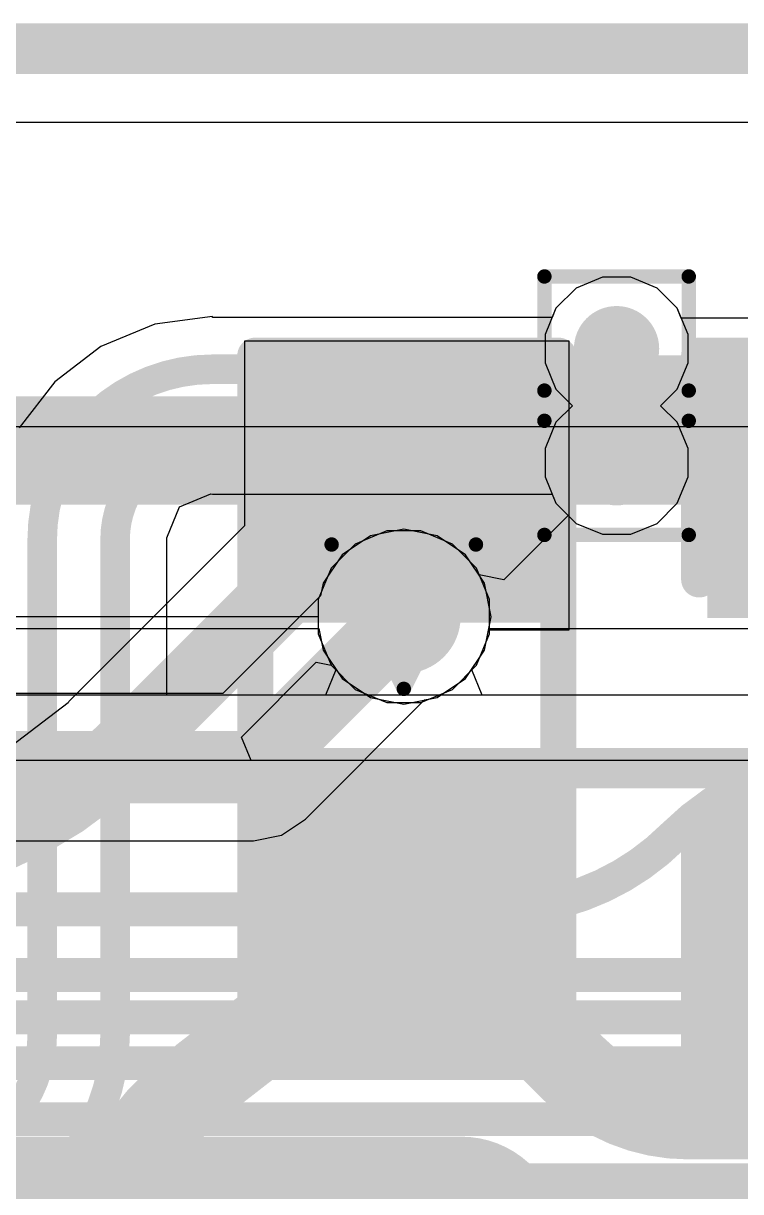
# Model space of a CAD drawing. Header units: inches. Extents: x -6 to 284, y -12 to 154.
# Drawn here: x 69.157 to 71.681, y 16.337 to 20.449 of the extents above; entities that cross this region are included whole.
import ezdxf

# ---------------------------------------------------------------- set-up
doc = ezdxf.new("R2010")
doc.units = ezdxf.units.IN
for name, color, linetype in [('Board Outline', 216, 'Continuous'), ('Bottom Layer', 5, 'Continuous'), ('Bottom Overlay', 54, 'Continuous'), ('Bottom Paste', 16, 'Continuous'), ('Bottom Solder', 6, 'Continuous'), ('Drill Drawing', 1, 'Continuous'), ('GND-1', 16, 'Continuous'), ('GND-2', 90, 'Continuous'), ('GND-3', 216, 'Continuous'), ('GND-4', 54, 'Continuous'), ('PWR-1', 156, 'Continuous'), ('PWR-2', 130, 'Continuous'), ('Signal L1', 76, 'Continuous'), ('Signal L2', 6, 'Continuous'), ('Top Layer', 1, 'Continuous'), ('Top Overlay', 2, 'Continuous'), ('Via Holes', 16, 'Continuous')]:
    doc.layers.add(name, color=color, linetype=linetype)

# ---------------------------------------------------------------- blocks, each defined once
blk = doc.blocks.new('200_WFBGA__10_15__127')
at = {"layer": 'Top Overlay'}
blk.add_lwpolyline([(-5.0762, 7.5762, 0.254, 0.254, 0), (5.0762, 7.5762, 0.254, 0.254, 0)], format="xyseb", dxfattribs=at)
blk = doc.blocks.new('R___0603_B_162')
at = {"layer": 'Bottom Layer'}
for points in [[(-1.143, -0.4445), (-1.143, 0.4445), (-0.381, 0.4445), (-0.381, -0.4445)], [(0.381, -0.4445), (0.381, 0.4445), (1.143, 0.4445), (1.143, -0.4445)]]:
    blk.add_hatch(color=5, dxfattribs=at).paths.add_polyline_path(points)
at = {"layer": 'Bottom Paste'}
for points in [[(-1.143, -0.4445), (-1.143, 0.4445), (-0.381, 0.4445), (-0.381, -0.4445)], [(0.381, -0.4445), (0.381, 0.4445), (1.143, 0.4445), (1.143, -0.4445)]]:
    blk.add_hatch(color=16, dxfattribs=at).paths.add_polyline_path(points)
at = {"layer": 'Bottom Solder'}
for points in [[(-1.2446, -0.5461), (-1.2446, 0.5461), (-0.2794, 0.5461), (-0.2794, -0.5461)], [(0.2794, -0.5461), (0.2794, 0.5461), (1.2446, 0.5461), (1.2446, -0.5461)]]:
    blk.add_hatch(color=6, dxfattribs=at).paths.add_polyline_path(points)
at = {"layer": 'Bottom Overlay'}
for points in [[(-1.2192, -0.5334, 0.127, 0.127, 0), (-1.2192, 0.5334, 0.127, 0.127, 0)], [(1.2192, 0.5334, 0.127, 0.127, 0), (-1.2192, 0.5334, 0.127, 0.127, 0)], [(1.2192, -0.5334, 0.127, 0.127, 0), (1.2192, 0.5334, 0.127, 0.127, 0)], [(1.2192, -0.5334, 0.127, 0.127, 0), (-1.2192, -0.5334, 0.127, 0.127, 0)]]:
    blk.add_lwpolyline(points, format="xyseb", dxfattribs=at)
for points in [[(-1.25095, 0.5334, 0.0635, 0.0635, 1), (-1.18745, 0.5334, 0.0635, 0.0635, 1)], [(-1.25095, 0.5334, 0.0635, 0.0635, 1), (-1.18745, 0.5334, 0.0635, 0.0635, 1)], [(1.18745, 0.5334, 0.0635, 0.0635, 1), (1.25095, 0.5334, 0.0635, 0.0635, 1)], [(1.18745, 0.5334, 0.0635, 0.0635, 1), (1.25095, 0.5334, 0.0635, 0.0635, 1)], [(-1.25095, -0.5334, 0.0635, 0.0635, 1), (-1.18745, -0.5334, 0.0635, 0.0635, 1)], [(-1.25095, -0.5334, 0.0635, 0.0635, 1), (-1.18745, -0.5334, 0.0635, 0.0635, 1)], [(1.18745, -0.5334, 0.0635, 0.0635, 1), (1.25095, -0.5334, 0.0635, 0.0635, 1)], [(1.18745, -0.5334, 0.0635, 0.0635, 1), (1.25095, -0.5334, 0.0635, 0.0635, 1)]]:
    blk.add_lwpolyline(points, format="xyseb", close=True, dxfattribs=at)
blk = doc.blocks.new('C___0603_B_316')
at = {"layer": 'Bottom Layer'}
for points in [[(-1.143, -0.4445), (-1.143, 0.4445), (-0.381, 0.4445), (-0.381, -0.4445)], [(0.381, -0.4445), (0.381, 0.4445), (1.143, 0.4445), (1.143, -0.4445)]]:
    blk.add_hatch(color=5, dxfattribs=at).paths.add_polyline_path(points)
at = {"layer": 'Bottom Paste'}
for points in [[(-1.143, -0.4445), (-1.143, 0.4445), (-0.381, 0.4445), (-0.381, -0.4445)], [(0.381, -0.4445), (0.381, 0.4445), (1.143, 0.4445), (1.143, -0.4445)]]:
    blk.add_hatch(color=16, dxfattribs=at).paths.add_polyline_path(points)
at = {"layer": 'Bottom Solder'}
for points in [[(-1.203, -0.5045), (-1.203, 0.5045), (-0.321, 0.5045), (-0.321, -0.5045)], [(0.321, -0.5045), (0.321, 0.5045), (1.203, 0.5045), (1.203, -0.5045)]]:
    blk.add_hatch(color=6, dxfattribs=at).paths.add_polyline_path(points)
at = {"layer": 'Bottom Overlay'}
for points in [[(-1.2446, -0.5334, 0.127, 0.127, 0), (-1.2446, 0.5334, 0.127, 0.127, 0)], [(-0.4572, 0.5334, 0.127, 0.127, 0), (-1.2446, 0.5334, 0.127, 0.127, 0)], [(1.2446, 0.5334, 0.127, 0.127, 0), (0.4572, 0.5334, 0.127, 0.127, 0)], [(1.2446, -0.5334, 0.127, 0.127, 0), (1.2446, 0.5334, 0.127, 0.127, 0)], [(-0.4572, -0.5334, 0.127, 0.127, 0), (-1.2446, -0.5334, 0.127, 0.127, 0)], [(1.2446, -0.5334, 0.127, 0.127, 0), (0.4572, -0.5334, 0.127, 0.127, 0)]]:
    blk.add_lwpolyline(points, format="xyseb", dxfattribs=at)
for points in [[(-1.2764, 0.5334, 0.0635, 0.0635, 1), (-1.2128, 0.5334, 0.0635, 0.0635, 1)], [(-1.2764, 0.5334, 0.0635, 0.0635, 1), (-1.2128, 0.5334, 0.0635, 0.0635, 1)], [(-0.4889, 0.5334, 0.0635, 0.0635, 1), (-0.4254, 0.5334, 0.0635, 0.0635, 1)], [(0.4254, 0.5334, 0.0635, 0.0635, 1), (0.4889, 0.5334, 0.0635, 0.0635, 1)], [(1.2128, 0.5334, 0.0635, 0.0635, 1), (1.2764, 0.5334, 0.0635, 0.0635, 1)], [(1.2128, 0.5334, 0.0635, 0.0635, 1), (1.2764, 0.5334, 0.0635, 0.0635, 1)], [(-1.2764, -0.5334, 0.0635, 0.0635, 1), (-1.2128, -0.5334, 0.0635, 0.0635, 1)], [(-1.2764, -0.5334, 0.0635, 0.0635, 1), (-1.2128, -0.5334, 0.0635, 0.0635, 1)], [(-0.4889, -0.5334, 0.0635, 0.0635, 1), (-0.4254, -0.5334, 0.0635, 0.0635, 1)], [(0.4254, -0.5334, 0.0635, 0.0635, 1), (0.4889, -0.5334, 0.0635, 0.0635, 1)], [(1.2128, -0.5334, 0.0635, 0.0635, 1), (1.2764, -0.5334, 0.0635, 0.0635, 1)], [(1.2128, -0.5334, 0.0635, 0.0635, 1), (1.2764, -0.5334, 0.0635, 0.0635, 1)]]:
    blk.add_lwpolyline(points, format="xyseb", close=True, dxfattribs=at)

msp = doc.modelspace()

# ---------------------------------------------------------------- hatches: boundary and pattern name
at = {"layer": 'Bottom Layer'}
h = msp.add_hatch(color=5, dxfattribs=at)
edge = h.paths.add_edge_path()
edge.add_arc((70.4958, 18.3607), 0.2, 0, 360)
at = {"layer": 'GND-1'}
h = msp.add_hatch(color=16, dxfattribs=at)
edge = h.paths.add_edge_path()
edge.add_arc((71.2447, 19.304), 0.15, 0, 360)
h = msp.add_hatch(color=16, dxfattribs=at)
edge = h.paths.add_edge_path()
edge.add_arc((71.2447, 18.9024), 0.15, 0, 360)
h = msp.add_hatch(color=16, dxfattribs=at)
edge = h.paths.add_edge_path()
edge.add_arc((70.4958, 18.3607), 0.2, 0, 360)
at = {"layer": 'GND-2'}
h = msp.add_hatch(color=90, dxfattribs=at)
edge = h.paths.add_edge_path()
edge.add_arc((70.4958, 18.3607), 0.2, 0, 360)
at = {"layer": 'GND-3'}
h = msp.add_hatch(color=216, dxfattribs=at)
edge = h.paths.add_edge_path()
edge.add_arc((70.4958, 18.3607), 0.2, 0, 360)
at = {"layer": 'GND-4'}
h = msp.add_hatch(color=54, dxfattribs=at)
edge = h.paths.add_edge_path()
edge.add_arc((70.4958, 18.3607), 0.2, 0, 360)
at = {"layer": 'PWR-1'}
h = msp.add_hatch(color=156, dxfattribs=at)
edge = h.paths.add_edge_path()
edge.add_arc((70.4958, 18.3607), 0.2, 0, 360)
at = {"layer": 'PWR-2'}
h = msp.add_hatch(color=130, dxfattribs=at)
edge = h.paths.add_edge_path()
edge.add_arc((70.4958, 18.3607), 0.2, 0, 360)
at = {"layer": 'Signal L1'}
h = msp.add_hatch(color=76, dxfattribs=at)
edge = h.paths.add_edge_path()
edge.add_arc((71.2447, 19.304), 0.15, 0, 360)
h = msp.add_hatch(color=76, dxfattribs=at)
edge = h.paths.add_edge_path()
edge.add_arc((71.2447, 18.9024), 0.15, 0, 360)
h = msp.add_hatch(color=76, dxfattribs=at)
edge = h.paths.add_edge_path()
edge.add_arc((70.4958, 18.3607), 0.2, 0, 360)
at = {"layer": 'Signal L2'}
h = msp.add_hatch(color=6, dxfattribs=at)
edge = h.paths.add_edge_path()
edge.add_arc((70.4958, 18.3607), 0.2, 0, 360)
at = {"layer": 'Top Layer'}
h = msp.add_hatch(color=1, dxfattribs=at)
edge = h.paths.add_edge_path()
edge.add_arc((71.2447, 19.304), 0.15, 0, 360)
h = msp.add_hatch(color=1, dxfattribs=at)
edge = h.paths.add_edge_path()
edge.add_arc((71.2447, 18.9024), 0.15, 0, 360)
h = msp.add_hatch(color=1, dxfattribs=at)
edge = h.paths.add_edge_path()
edge.add_arc((70.4958, 18.3607), 0.2, 0, 360)
at = {"layer": 'Via Holes'}
h = msp.add_hatch(color=7, dxfattribs=at)
edge = h.paths.add_edge_path()
edge.add_arc((71.2447, 19.304), 0.075, 0, 360)
h = msp.add_hatch(color=7, dxfattribs=at)
edge = h.paths.add_edge_path()
edge.add_arc((71.2447, 18.9024), 0.075, 0, 360)
h = msp.add_hatch(color=7, dxfattribs=at)
edge = h.paths.add_edge_path()
edge.add_arc((70.4958, 18.3607), 0.1, 0, 360)

# ---------------------------------------------------------------- linework, layer by layer
at = {"layer": 'Board Outline'}
msp.add_lwpolyline([(12.0364, 20.3599, 0.1778, 0.1778, 0), (75.5509, 20.3599, 0.1778, 0.1778, 0)], format="xyseb", dxfattribs=at)
at = {"layer": 'Bottom Layer'}
for p, q in [((59.834, 20.1009), (75.5508, 20.1009)), ((71.0782, 19.3301), (69.9352, 19.3301)), ((69.9352, 19.3301), (69.9352, 18.6804)), ((71.0782, 18.3141), (71.0782, 19.3301)), ((69.9352, 18.6804), (69.3172, 18.0623)), ((70.7515, 18.1898), (70.7974, 18.3007)), ((70.7974, 18.3007), (70.7974, 18.3141)), ((70.7974, 18.3141), (71.0782, 18.3141)), ((69.9241, 17.9367), (70.1877, 18.2003)), ((70.1877, 18.2003), (70.2402, 18.1898)), ((70.2402, 18.1898), (70.325, 18.105)), ((70.6667, 18.105), (70.7515, 18.1898)), ((70.325, 18.105), (70.4359, 18.0591)), ((70.5558, 18.0591), (70.6667, 18.105)), ((69.3141, 18.0579), (69.0912, 17.8869)), ((69.3168, 18.0619), (69.3141, 18.0579)), ((69.317, 18.0621), (69.3168, 18.0619)), ((69.3172, 18.0623), (69.317, 18.0621)), ((70.4359, 18.0591), (70.5558, 18.0591)), ((69.9581, 17.8546), (69.9241, 17.9367)), ((78.0562, 17.8546), (62.2973, 17.8546)), ((72.8257, 17.8546), (69.9581, 17.8546))]:
    msp.add_line(p, q, dxfattribs=at)
for points in [[(69.5003, 17.8792, 0.254, 0.254, 0), (70.4432, 18.8221, 0.254, 0.254, 0)], [(70.4432, 18.8221, 0.254, 0.254, 0), (70.5067, 18.8221, 0.254, 0.254, 0)], [(70.5067, 18.3607, 0.254, 0.254, 0), (70.5067, 18.8221, 0.254, 0.254, 0)], [(70.4958, 18.3607, 0.254, 0.254, 0), (70.5067, 18.3607, 0.254, 0.254, 0)], [(69.4999, 17.8788, 0.254, 0.254, -0.198794), (68.5429, 17.4826, 0.254, 0.254, 0)], [(69.5003, 17.8792, 0.254, 0.254, -0.000114), (69.4999, 17.8788, 0.254, 0.254, 0)], [(70.1892, 17.0441, 0.3048, 0.3048, 0), (70.5067, 17.2981, 0.3048, 0.3048, 0)], [(70.5702, 17.2981, 0.3048, 0.3048, 0), (70.8242, 17.0441, 0.3048, 0.3048, 0)], [(69.7905, 16.7348, 0.3048, 0.3048, 0), (70.1892, 17.0441, 0.3048, 0.3048, 0)], [(70.8242, 17.0384, 0.3048, 0.3048, 0), (70.8242, 17.0441, 0.3048, 0.3048, 0)], [(70.8242, 17.0384, 0.3048, 0.3048, 0), (71.0915, 16.7712, 0.3048, 0.3048, 0)], [(71.0915, 16.7712, 0.3048, 0.3048, 0), (71.0916, 16.7711, 0.3048, 0.3048, 0)], [(71.0916, 16.7711, 0.3048, 0.3048, -0.000063), (71.0915, 16.7712, 0.3048, 0.3048, 0)], [(71.4973, 16.6031, 0.3048, 0.3048, -0.198846), (71.0916, 16.7711, 0.3048, 0.3048, 0)], [(69.3383, 15.8116, 0.3048, 0.3048, -0.231758), (69.7905, 16.7348, 0.3048, 0.3048, 0)], [(71.4973, 16.6031, 0.3048, 0.3048, 0), (75.6752, 16.6031, 0.3048, 0.3048, 0)]]:
    msp.add_lwpolyline(points, format="xyseb", dxfattribs=at)
for points in [[(70.3797, 18.8221, 0.127, 0.127, 1), (70.5067, 18.8221, 0.127, 0.127, 1)], [(70.3797, 18.8221, 0.127, 0.127, 1), (70.5067, 18.8221, 0.127, 0.127, 1)], [(70.4432, 18.8221, 0.127, 0.127, 1), (70.5702, 18.8221, 0.127, 0.127, 1)], [(70.4432, 18.8221, 0.127, 0.127, 1), (70.5702, 18.8221, 0.127, 0.127, 1)], [(70.4323, 18.3607, 0.127, 0.127, 1), (70.5593, 18.3607, 0.127, 0.127, 1)], [(70.4432, 18.3607, 0.127, 0.127, 1), (70.5702, 18.3607, 0.127, 0.127, 1)], [(70.4432, 18.3607, 0.127, 0.127, 1), (70.5702, 18.3607, 0.127, 0.127, 1)], [(69.4364, 17.8788, 0.127, 0.127, 1), (69.5634, 17.8788, 0.127, 0.127, 1)], [(69.4364, 17.8788, 0.127, 0.127, 1), (69.5634, 17.8788, 0.127, 0.127, 1)], [(69.4368, 17.8792, 0.127, 0.127, 1), (69.5638, 17.8792, 0.127, 0.127, 1)], [(69.4368, 17.8792, 0.127, 0.127, 1), (69.5638, 17.8792, 0.127, 0.127, 1)], [(70.4305, 17.2981, 0.1524, 0.1524, 1), (70.5829, 17.2981, 0.1524, 0.1524, 1)], [(70.494, 17.2981, 0.1524, 0.1524, 1), (70.6464, 17.2981, 0.1524, 0.1524, 1)], [(70.113, 17.0441, 0.1524, 0.1524, 1), (70.2654, 17.0441, 0.1524, 0.1524, 1)], [(70.113, 17.0441, 0.1524, 0.1524, 1), (70.2654, 17.0441, 0.1524, 0.1524, 1)], [(70.748, 17.0441, 0.1524, 0.1524, 1), (70.9004, 17.0441, 0.1524, 0.1524, 1)], [(70.748, 17.0441, 0.1524, 0.1524, 1), (70.9004, 17.0441, 0.1524, 0.1524, 1)], [(70.748, 17.0384, 0.1524, 0.1524, 1), (70.9004, 17.0384, 0.1524, 0.1524, 1)], [(70.748, 17.0384, 0.1524, 0.1524, 1), (70.9004, 17.0384, 0.1524, 0.1524, 1)], [(71.0153, 16.7712, 0.1524, 0.1524, 1), (71.1677, 16.7712, 0.1524, 0.1524, 1)], [(71.0153, 16.7712, 0.1524, 0.1524, 1), (71.1677, 16.7712, 0.1524, 0.1524, 1)], [(71.0153, 16.7712, 0.1524, 0.1524, 1), (71.1677, 16.7712, 0.1524, 0.1524, 1)], [(71.0154, 16.7711, 0.1524, 0.1524, 1), (71.1678, 16.7711, 0.1524, 0.1524, 1)], [(71.0154, 16.7711, 0.1524, 0.1524, 1), (71.1678, 16.7711, 0.1524, 0.1524, 1)], [(71.0154, 16.7711, 0.1524, 0.1524, 1), (71.1678, 16.7711, 0.1524, 0.1524, 1)], [(69.7143, 16.7348, 0.1524, 0.1524, 1), (69.8667, 16.7348, 0.1524, 0.1524, 1)], [(69.7143, 16.7348, 0.1524, 0.1524, 1), (69.8667, 16.7348, 0.1524, 0.1524, 1)], [(71.4211, 16.6031, 0.1524, 0.1524, 1), (71.5735, 16.6031, 0.1524, 0.1524, 1)], [(71.4211, 16.6031, 0.1524, 0.1524, 1), (71.5735, 16.6031, 0.1524, 0.1524, 1)]]:
    msp.add_lwpolyline(points, format="xyseb", close=True, dxfattribs=at)
at = {"layer": 'Drill Drawing'}
for points in [[(70.9907, 19.558, 0.0508, 0.0508, 0), (71.4987, 19.558, 0.0508, 0.0508, 0)], [(70.9907, 19.05, 0.0508, 0.0508, 0), (70.9907, 19.558, 0.0508, 0.0508, 0)], [(71.4987, 19.05, 0.0508, 0.0508, 0), (71.4987, 19.558, 0.0508, 0.0508, 0)], [(70.9907, 19.1564, 0.0508, 0.0508, 0), (71.4987, 19.1564, 0.0508, 0.0508, 0)], [(70.9907, 18.6484, 0.0508, 0.0508, 0), (70.9907, 19.1564, 0.0508, 0.0508, 0)], [(71.4987, 18.6484, 0.0508, 0.0508, 0), (71.4987, 19.1564, 0.0508, 0.0508, 0)], [(70.9907, 19.05, 0.0508, 0.0508, 0), (71.4987, 19.05, 0.0508, 0.0508, 0)], [(70.9907, 18.6484, 0.0508, 0.0508, 0), (71.4987, 18.6484, 0.0508, 0.0508, 0)], [(70.2418, 18.6147, 0.0508, 0.0508, 0), (70.7498, 18.6147, 0.0508, 0.0508, 0)], [(70.2418, 18.6147, 0.0508, 0.0508, 0), (70.4958, 18.1067, 0.0508, 0.0508, 0)], [(70.4958, 18.1067, 0.0508, 0.0508, 0), (70.7498, 18.6147, 0.0508, 0.0508, 0)]]:
    msp.add_lwpolyline(points, format="xyseb", dxfattribs=at)
for points in [[(70.978, 19.558, 0.0254, 0.0254, 1), (71.0034, 19.558, 0.0254, 0.0254, 1)], [(70.978, 19.558, 0.0254, 0.0254, 1), (71.0034, 19.558, 0.0254, 0.0254, 1)], [(71.486, 19.558, 0.0254, 0.0254, 1), (71.5114, 19.558, 0.0254, 0.0254, 1)], [(71.486, 19.558, 0.0254, 0.0254, 1), (71.5114, 19.558, 0.0254, 0.0254, 1)], [(70.978, 19.1564, 0.0254, 0.0254, 1), (71.0034, 19.1564, 0.0254, 0.0254, 1)], [(70.978, 19.1564, 0.0254, 0.0254, 1), (71.0034, 19.1564, 0.0254, 0.0254, 1)], [(71.486, 19.1564, 0.0254, 0.0254, 1), (71.5114, 19.1564, 0.0254, 0.0254, 1)], [(71.486, 19.1564, 0.0254, 0.0254, 1), (71.5114, 19.1564, 0.0254, 0.0254, 1)], [(70.978, 19.05, 0.0254, 0.0254, 1), (71.0034, 19.05, 0.0254, 0.0254, 1)], [(70.978, 19.05, 0.0254, 0.0254, 1), (71.0034, 19.05, 0.0254, 0.0254, 1)], [(71.486, 19.05, 0.0254, 0.0254, 1), (71.5114, 19.05, 0.0254, 0.0254, 1)], [(71.486, 19.05, 0.0254, 0.0254, 1), (71.5114, 19.05, 0.0254, 0.0254, 1)], [(70.978, 18.6484, 0.0254, 0.0254, 1), (71.0034, 18.6484, 0.0254, 0.0254, 1)], [(70.978, 18.6484, 0.0254, 0.0254, 1), (71.0034, 18.6484, 0.0254, 0.0254, 1)], [(71.486, 18.6484, 0.0254, 0.0254, 1), (71.5114, 18.6484, 0.0254, 0.0254, 1)], [(71.486, 18.6484, 0.0254, 0.0254, 1), (71.5114, 18.6484, 0.0254, 0.0254, 1)], [(70.2291, 18.6147, 0.0254, 0.0254, 1), (70.2545, 18.6147, 0.0254, 0.0254, 1)], [(70.2291, 18.6147, 0.0254, 0.0254, 1), (70.2545, 18.6147, 0.0254, 0.0254, 1)], [(70.7371, 18.6147, 0.0254, 0.0254, 1), (70.7625, 18.6147, 0.0254, 0.0254, 1)], [(70.7371, 18.6147, 0.0254, 0.0254, 1), (70.7625, 18.6147, 0.0254, 0.0254, 1)], [(70.4831, 18.1067, 0.0254, 0.0254, 1), (70.5085, 18.1067, 0.0254, 0.0254, 1)], [(70.4831, 18.1067, 0.0254, 0.0254, 1), (70.5085, 18.1067, 0.0254, 0.0254, 1)]]:
    msp.add_lwpolyline(points, format="xyseb", close=True, dxfattribs=at)
at = {"layer": 'GND-1'}
for p, q in [((12.0364, 20.1009), (75.5508, 20.1009)), ((71.1946, 19.5556), (71.1022, 19.5173)), ((71.2947, 19.5556), (71.1946, 19.5556)), ((71.3872, 19.5173), (71.2947, 19.5556)), ((71.1022, 19.5173), (71.0314, 19.4465)), ((71.458, 19.4465), (71.3872, 19.5173)), ((71.0314, 19.4465), (70.9931, 19.354)), ((71.4963, 19.354), (71.458, 19.4465)), ((70.9931, 19.354), (70.9931, 19.254)), ((71.4963, 19.254), (71.4963, 19.354)), ((70.9931, 19.254), (71.0314, 19.1615)), ((71.458, 19.1615), (71.4963, 19.254)), ((71.0314, 19.1615), (71.0897, 19.1032)), ((71.3997, 19.1032), (71.458, 19.1615)), ((71.0897, 19.1032), (71.0314, 19.0449)), ((71.458, 19.0449), (71.3997, 19.1032)), ((71.0314, 19.0449), (70.9931, 18.9524)), ((71.4963, 18.9524), (71.458, 19.0449)), ((70.9931, 18.9524), (70.9931, 18.8524)), ((71.4963, 18.8524), (71.4963, 18.9524)), ((70.9931, 18.8524), (71.0314, 18.7599)), ((71.458, 18.7599), (71.4963, 18.8524)), ((71.0314, 18.7599), (71.1022, 18.6891)), ((71.3872, 18.6891), (71.458, 18.7599)), ((71.1022, 18.6891), (71.1946, 18.6508)), ((71.2947, 18.6508), (71.3872, 18.6891)), ((70.4359, 18.6623), (70.325, 18.6164)), ((70.5558, 18.6623), (70.4359, 18.6623)), ((70.6667, 18.6164), (70.5558, 18.6623)), ((71.1946, 18.6508), (71.2947, 18.6508)), ((70.325, 18.6164), (70.2402, 18.5315)), ((70.7515, 18.5315), (70.6667, 18.6164)), ((70.2402, 18.5315), (70.1942, 18.4207)), ((70.7974, 18.4207), (70.7515, 18.5315)), ((70.1942, 18.4207), (70.1942, 18.3007)), ((70.7974, 18.3007), (70.7974, 18.4207)), ((70.1942, 18.3007), (70.2402, 18.1898)), ((70.7515, 18.1898), (70.7974, 18.3007)), ((70.2402, 18.1898), (70.325, 18.105)), ((70.6667, 18.105), (70.7515, 18.1898)), ((70.325, 18.105), (70.4359, 18.0591)), ((70.5558, 18.0591), (70.6667, 18.105)), ((70.4359, 18.0591), (70.5558, 18.0591))]:
    msp.add_line(p, q, dxfattribs=at)
at = {"layer": 'GND-2'}
for p, q in [((12.0364, 20.1009), (75.5508, 20.1009)), ((70.4359, 18.6623), (70.325, 18.6164)), ((70.5558, 18.6623), (70.4359, 18.6623)), ((70.6667, 18.6164), (70.5558, 18.6623)), ((70.325, 18.6164), (70.2402, 18.5315)), ((70.7515, 18.5315), (70.6667, 18.6164)), ((70.2402, 18.5315), (70.1942, 18.4207)), ((70.7974, 18.4207), (70.7515, 18.5315)), ((70.1942, 18.4207), (70.1942, 18.3007)), ((70.7974, 18.3007), (70.7974, 18.4207)), ((70.1942, 18.3007), (70.2402, 18.1898)), ((70.7515, 18.1898), (70.7974, 18.3007)), ((70.2402, 18.1898), (70.325, 18.105)), ((70.6667, 18.105), (70.7515, 18.1898)), ((70.325, 18.105), (70.4359, 18.0591)), ((70.5558, 18.0591), (70.6667, 18.105)), ((70.4359, 18.0591), (70.5558, 18.0591))]:
    msp.add_line(p, q, dxfattribs=at)
at = {"layer": 'GND-3'}
for p, q in [((12.0364, 20.1009), (75.5508, 20.1009)), ((70.4359, 18.6623), (70.325, 18.6164)), ((70.5558, 18.6623), (70.4359, 18.6623)), ((70.6667, 18.6164), (70.5558, 18.6623)), ((70.325, 18.6164), (70.2402, 18.5315)), ((70.7515, 18.5315), (70.6667, 18.6164)), ((70.2402, 18.5315), (70.1942, 18.4207)), ((70.7974, 18.4207), (70.7515, 18.5315)), ((70.1942, 18.4207), (70.1942, 18.3007)), ((70.7974, 18.3007), (70.7974, 18.4207)), ((70.1942, 18.3007), (70.2402, 18.1898)), ((70.7515, 18.1898), (70.7974, 18.3007)), ((70.2402, 18.1898), (70.325, 18.105)), ((70.6667, 18.105), (70.7515, 18.1898)), ((70.325, 18.105), (70.4359, 18.0591)), ((70.5558, 18.0591), (70.6667, 18.105)), ((70.4359, 18.0591), (70.5558, 18.0591))]:
    msp.add_line(p, q, dxfattribs=at)
at = {"layer": 'GND-4'}
for p, q in [((12.0364, 20.1009), (75.5508, 20.1009)), ((70.4359, 18.6623), (70.325, 18.6164)), ((70.5558, 18.6623), (70.4359, 18.6623)), ((70.6667, 18.6164), (70.5558, 18.6623)), ((70.325, 18.6164), (70.2402, 18.5315)), ((70.7515, 18.5315), (70.6667, 18.6164)), ((70.2402, 18.5315), (70.1942, 18.4207)), ((70.7974, 18.4207), (70.7515, 18.5315)), ((70.1942, 18.4207), (70.1942, 18.3007)), ((70.7974, 18.3007), (70.7974, 18.4207)), ((70.1942, 18.3007), (70.2402, 18.1898)), ((70.7515, 18.1898), (70.7974, 18.3007)), ((70.2402, 18.1898), (70.325, 18.105)), ((70.6667, 18.105), (70.7515, 18.1898)), ((70.325, 18.105), (70.4359, 18.0591)), ((70.5558, 18.0591), (70.6667, 18.105)), ((70.4359, 18.0591), (70.5558, 18.0591))]:
    msp.add_line(p, q, dxfattribs=at)
at = {"layer": 'PWR-1'}
for p, q in [((68.1261, 18.319), (70.1966, 18.319)), ((70.1966, 18.319), (70.2117, 18.243)), ((70.7799, 18.243), (70.7951, 18.319)), ((70.7951, 18.319), (71.7696, 18.319)), ((70.2117, 18.243), (70.2784, 18.1433)), ((70.7133, 18.1433), (70.7799, 18.243)), ((70.2784, 18.1433), (70.3782, 18.0766)), ((70.6135, 18.0766), (70.7133, 18.1433)), ((70.3782, 18.0766), (70.4958, 18.0532)), ((70.4958, 18.0532), (70.6135, 18.0766))]:
    msp.add_line(p, q, dxfattribs=at)
msp.add_lwpolyline([(61.139, 18.9457, 0.381, 0.381, 0), (76.6747, 18.9457, 0.381, 0.381, 0)], format="xyseb", dxfattribs=at)
at = {"layer": 'PWR-2'}
for p, q in [((68.179, 20.1009), (75.5508, 20.1009)), ((70.4958, 18.6682), (70.3782, 18.6448)), ((70.6135, 18.6448), (70.4958, 18.6682)), ((70.3782, 18.6448), (70.2784, 18.5781)), ((70.7133, 18.5781), (70.6135, 18.6448)), ((70.2784, 18.5781), (70.2117, 18.4784)), ((70.7799, 18.4784), (70.7133, 18.5781)), ((70.2117, 18.4784), (70.2029, 18.434)), ((70.8034, 18.3607), (70.7799, 18.4784)), ((70.2029, 18.434), (69.859, 18.0901)), ((70.7799, 18.243), (70.8034, 18.3607)), ((70.7133, 18.1433), (70.7799, 18.243)), ((70.6135, 18.0766), (70.7133, 18.1433)), ((69.859, 18.0901), (68.1408, 18.0901)), ((70.1494, 17.648), (70.5692, 18.0678)), ((70.5692, 18.0678), (70.6135, 18.0766)), ((70.0654, 17.5919), (70.1494, 17.648)), ((55.8036, 17.5722), (69.9663, 17.5722)), ((69.9663, 17.5722), (70.0654, 17.5919))]:
    msp.add_line(p, q, dxfattribs=at)
for points in [[(69.9663, 17.8312, 0.254, 0.254, 0), (70.4958, 18.3607, 0.254, 0.254, 0)], [(55.8036, 17.8312, 0.254, 0.254, 0), (69.9663, 17.8312, 0.254, 0.254, 0)]]:
    msp.add_lwpolyline(points, format="xyseb", dxfattribs=at)
for points in [[(70.4323, 18.3607, 0.127, 0.127, 1), (70.5593, 18.3607, 0.127, 0.127, 1)], [(69.9028, 17.8312, 0.127, 0.127, 1), (70.0298, 17.8312, 0.127, 0.127, 1)], [(69.9028, 17.8312, 0.127, 0.127, 1), (70.0298, 17.8312, 0.127, 0.127, 1)]]:
    msp.add_lwpolyline(points, format="xyseb", close=True, dxfattribs=at)
at = {"layer": 'Signal L1'}
for p, q in [((12.0364, 20.1009), (75.5508, 20.1009)), ((71.1946, 19.5556), (71.1022, 19.5173)), ((71.2947, 19.5556), (71.1946, 19.5556)), ((71.3872, 19.5173), (71.2947, 19.5556)), ((71.1022, 19.5173), (71.0314, 19.4465)), ((71.458, 19.4465), (71.3872, 19.5173)), ((71.0314, 19.4465), (70.9931, 19.354)), ((71.4725, 19.4115), (71.458, 19.4465)), ((75.7901, 19.4115), (71.4725, 19.4115)), ((70.9931, 19.354), (70.9931, 19.254)), ((70.9931, 19.254), (71.0314, 19.1615)), ((71.0314, 19.1615), (71.0897, 19.1032)), ((71.0897, 19.1032), (71.0314, 19.0449)), ((71.0314, 19.0449), (70.9931, 18.9524)), ((70.9931, 18.9524), (70.9931, 18.8524)), ((70.9931, 18.8524), (71.0314, 18.7599)), ((71.0314, 18.7599), (71.0744, 18.7168)), ((71.0744, 18.7168), (70.8484, 18.4908)), ((70.4359, 18.6623), (70.325, 18.6164)), ((70.5558, 18.6623), (70.4359, 18.6623)), ((70.6667, 18.6164), (70.5558, 18.6623)), ((70.325, 18.6164), (70.2402, 18.5315)), ((70.7515, 18.5315), (70.6667, 18.6164)), ((70.2402, 18.5315), (70.1942, 18.4207)), ((70.7612, 18.5081), (70.7515, 18.5315)), ((70.8484, 18.4908), (70.7612, 18.5081)), ((70.1942, 18.4207), (70.1942, 18.3607)), ((70.1942, 18.3607), (68.1294, 18.3607))]:
    msp.add_line(p, q, dxfattribs=at)
for points in [[(71.3185, 19.2302, 0.1016, 0.1016, -0.414214), (71.2447, 19.304, 0.1016, 0.1016, 0)], [(71.3185, 19.2302, 0.1016, 0.1016, 0), (75.7901, 19.2302, 0.1016, 0.1016, 0)], [(71.2447, 18.9024, 0.1016, 0.1016, -0.414214), (71.3185, 18.9762, 0.1016, 0.1016, 0)], [(71.3185, 18.9762, 0.1016, 0.1016, 0), (75.7901, 18.9762, 0.1016, 0.1016, 0)], [(64.3385, 17.8278, 0.1422, 0.1422, 0), (77.1839, 17.8278, 0.1422, 0.1422, 0)], [(65.7237, 17.1, 0.1194, 0.1194, 0), (72.3098, 17.1, 0.1194, 0.1194, 0)], [(65.8249, 16.7894, 0.1194, 0.1194, 0), (71.5426, 16.7894, 0.1194, 0.1194, 0)], [(71.5426, 16.7894, 0.1194, 0.1194, -0.414214), (71.8164, 16.5156, 0.1194, 0.1194, 0)], [(65.8554, 16.4711, 0.1194, 0.1194, 0), (70.698, 16.4711, 0.1194, 0.1194, 0)], [(70.698, 16.4711, 0.1194, 0.1194, -0.414214), (70.9893, 16.1797, 0.1194, 0.1194, 0)]]:
    msp.add_lwpolyline(points, format="xyseb", dxfattribs=at)
for points in [[(71.2193, 19.304, 0.0508, 0.0508, 1), (71.2701, 19.304, 0.0508, 0.0508, 1)], [(71.2931, 19.2302, 0.0508, 0.0508, 1), (71.3439, 19.2302, 0.0508, 0.0508, 1)], [(71.2931, 19.2302, 0.0508, 0.0508, 1), (71.3439, 19.2302, 0.0508, 0.0508, 1)], [(71.2931, 18.9762, 0.0508, 0.0508, 1), (71.3439, 18.9762, 0.0508, 0.0508, 1)], [(71.2931, 18.9762, 0.0508, 0.0508, 1), (71.3439, 18.9762, 0.0508, 0.0508, 1)], [(71.2193, 18.9024, 0.0508, 0.0508, 1), (71.2701, 18.9024, 0.0508, 0.0508, 1)], [(71.5128, 16.7894, 0.0597, 0.0597, 1), (71.5724, 16.7894, 0.0597, 0.0597, 1)], [(71.5128, 16.7894, 0.0597, 0.0597, 1), (71.5724, 16.7894, 0.0597, 0.0597, 1)], [(70.6681, 16.4711, 0.0597, 0.0597, 1), (70.7278, 16.4711, 0.0597, 0.0597, 1)], [(70.6681, 16.4711, 0.0597, 0.0597, 1), (70.7278, 16.4711, 0.0597, 0.0597, 1)]]:
    msp.add_lwpolyline(points, format="xyseb", close=True, dxfattribs=at)
at = {"layer": 'Signal L2'}
for p, q in [((31.6294, 20.1009), (75.5508, 20.1009)), ((76.1879, 19.0288), (48.5079, 19.0288))]:
    msp.add_line(p, q, dxfattribs=at)
for points in [[(48.5079, 18.8346, 0.127, 0.127, 0), (76.1879, 18.8346, 0.127, 0.127, 0)], [(71.4455, 17.5888, 0.1194, 0.1194, -0.198912), (72.0919, 17.8565, 0.1194, 0.1194, 0)], [(71.4455, 17.5888, 0.1194, 0.1194, -0.198913), (70.8226, 17.3307, 0.1194, 0.1194, 0)], [(65.125, 17.3307, 0.1194, 0.1194, 0), (70.8218, 17.3307, 0.1194, 0.1194, 0)], [(70.8218, 17.3307, 0.1194, 0.1194, 0), (70.8226, 17.3307, 0.1194, 0.1194, 0)], [(63.4487, 16.9504, 0.1194, 0.1194, 0), (74.1211, 16.9504, 0.1194, 0.1194, 0)], [(63.4675, 16.5923, 0.1194, 0.1194, 0), (71.9999, 16.5923, 0.1194, 0.1194, 0)]]:
    msp.add_lwpolyline(points, format="xyseb", dxfattribs=at)
for points in [[(71.4156, 17.5888, 0.0597, 0.0597, 1), (71.4753, 17.5888, 0.0597, 0.0597, 1)], [(71.4156, 17.5888, 0.0597, 0.0597, 1), (71.4753, 17.5888, 0.0597, 0.0597, 1)], [(70.7919, 17.3307, 0.0597, 0.0597, 1), (70.8516, 17.3307, 0.0597, 0.0597, 1)], [(70.7919, 17.3307, 0.0597, 0.0597, 1), (70.8516, 17.3307, 0.0597, 0.0597, 1)], [(70.7927, 17.3307, 0.0597, 0.0597, 1), (70.8524, 17.3307, 0.0597, 0.0597, 1)], [(70.7927, 17.3307, 0.0597, 0.0597, 1), (70.8524, 17.3307, 0.0597, 0.0597, 1)]]:
    msp.add_lwpolyline(points, format="xyseb", close=True, dxfattribs=at)
at = {"layer": 'Top Layer'}
for p, q in [((51.6928, 20.1009), (75.5508, 20.1009)), ((71.1946, 19.5556), (71.1022, 19.5173)), ((71.2947, 19.5556), (71.1946, 19.5556)), ((71.3872, 19.5173), (71.2947, 19.5556)), ((71.1022, 19.5173), (71.0314, 19.4465)), ((71.458, 19.4465), (71.3872, 19.5173)), ((69.8222, 19.4173), (69.6191, 19.3905)), ((69.8222, 19.4141), (69.8222, 19.4173)), ((71.0179, 19.4141), (69.8222, 19.4141)), ((71.0314, 19.4465), (71.0179, 19.4141)), ((71.4963, 19.354), (71.458, 19.4465)), ((69.6191, 19.3905), (69.4298, 19.3121)), ((71.4963, 19.254), (71.4963, 19.354)), ((69.4298, 19.3121), (69.2673, 19.1874)), ((71.458, 19.1615), (71.4963, 19.254)), ((69.2673, 19.1874), (69.1426, 19.0249)), ((71.3997, 19.1032), (71.458, 19.1615)), ((71.458, 19.0449), (71.3997, 19.1032)), ((71.4963, 18.9524), (71.458, 19.0449)), ((71.4963, 18.8524), (71.4963, 18.9524)), ((71.458, 18.7599), (71.4963, 18.8524)), ((69.7069, 18.7478), (69.8169, 18.7934)), ((69.8169, 18.7934), (69.8222, 18.7924)), ((69.8222, 18.7924), (71.0179, 18.7924)), ((71.0179, 18.7924), (71.0314, 18.7599)), ((71.0314, 18.7599), (71.1022, 18.6891)), ((71.3872, 18.6891), (71.458, 18.7599)), ((69.6613, 18.6378), (69.7069, 18.7478)), ((71.1022, 18.6891), (71.1946, 18.6508)), ((71.2947, 18.6508), (71.3872, 18.6891)), ((69.6624, 18.6326), (69.6613, 18.6378)), ((69.6624, 18.0842), (69.6624, 18.6326)), ((70.4359, 18.6623), (70.325, 18.6164)), ((70.5558, 18.6623), (70.4359, 18.6623)), ((70.6667, 18.6164), (70.5558, 18.6623)), ((71.1946, 18.6508), (71.2947, 18.6508)), ((70.325, 18.6164), (70.2402, 18.5315)), ((70.7515, 18.5315), (70.6667, 18.6164)), ((70.2402, 18.5315), (70.1942, 18.4207)), ((70.7974, 18.4207), (70.7515, 18.5315)), ((70.1942, 18.4207), (70.1942, 18.3007)), ((70.7974, 18.3007), (70.7974, 18.4207)), ((70.1942, 18.3007), (70.2402, 18.1898)), ((70.7515, 18.1898), (70.7974, 18.3007)), ((70.2569, 18.1731), (70.2201, 18.0842)), ((70.2402, 18.1898), (70.2569, 18.1731)), ((70.7348, 18.1731), (70.7515, 18.1898)), ((70.7716, 18.0842), (70.7348, 18.1731)), ((78.2399, 18.0842), (62.6874, 18.0842)), ((70.2201, 18.0842), (69.6624, 18.0842)), ((73.6346, 18.0842), (70.7716, 18.0842))]:
    msp.add_line(p, q, dxfattribs=at)
for points in [[(71.2447, 19.304, 0.1041, 0.1041, -0.414214), (71.1721, 19.2315, 0.1041, 0.1041, 0)], [(69.2233, 18.6326, 0.1041, 0.1041, -0.414214), (69.8222, 19.2315, 0.1041, 0.1041, 0)], [(69.8222, 19.2315, 0.1041, 0.1041, 0), (71.1721, 19.2315, 0.1041, 0.1041, 0)], [(69.4798, 18.6326, 0.1041, 0.1041, -0.414214), (69.8222, 18.9749, 0.1041, 0.1041, 0)], [(69.8222, 18.9749, 0.1041, 0.1041, 0), (71.1721, 18.9749, 0.1041, 0.1041, 0)], [(71.1721, 18.9749, 0.1041, 0.1041, -0.414214), (71.2447, 18.9024, 0.1041, 0.1041, 0)], [(69.2233, 16.8899, 0.1041, 0.1041, 0), (69.2233, 18.6326, 0.1041, 0.1041, 0)], [(69.4798, 16.8899, 0.1041, 0.1041, 0), (69.4798, 18.6326, 0.1041, 0.1041, 0)], [(69.2233, 16.8899, 0.1041, 0.1041, -0.414214), (68.7814, 16.4481, 0.1041, 0.1041, 0)], [(69.4798, 16.8899, 0.1041, 0.1041, -0.414214), (68.7814, 16.1915, 0.1041, 0.1041, 0)]]:
    msp.add_lwpolyline(points, format="xyseb", dxfattribs=at)
for points in [[(71.2186, 19.304, 0.0521, 0.0521, 1), (71.2707, 19.304, 0.0521, 0.0521, 1)], [(69.7961, 19.2315, 0.0521, 0.0521, 1), (69.8482, 19.2315, 0.0521, 0.0521, 1)], [(69.7961, 19.2315, 0.0521, 0.0521, 1), (69.8482, 19.2315, 0.0521, 0.0521, 1)], [(71.1461, 19.2315, 0.0521, 0.0521, 1), (71.1982, 19.2315, 0.0521, 0.0521, 1)], [(71.1461, 19.2315, 0.0521, 0.0521, 1), (71.1982, 19.2315, 0.0521, 0.0521, 1)], [(69.7961, 18.9749, 0.0521, 0.0521, 1), (69.8482, 18.9749, 0.0521, 0.0521, 1)], [(69.7961, 18.9749, 0.0521, 0.0521, 1), (69.8482, 18.9749, 0.0521, 0.0521, 1)], [(71.1461, 18.9749, 0.0521, 0.0521, 1), (71.1982, 18.9749, 0.0521, 0.0521, 1)], [(71.1461, 18.9749, 0.0521, 0.0521, 1), (71.1982, 18.9749, 0.0521, 0.0521, 1)], [(71.2186, 18.9024, 0.0521, 0.0521, 1), (71.2707, 18.9024, 0.0521, 0.0521, 1)], [(69.1972, 18.6326, 0.0521, 0.0521, 1), (69.2493, 18.6326, 0.0521, 0.0521, 1)], [(69.1972, 18.6326, 0.0521, 0.0521, 1), (69.2493, 18.6326, 0.0521, 0.0521, 1)], [(69.4538, 18.6326, 0.0521, 0.0521, 1), (69.5058, 18.6326, 0.0521, 0.0521, 1)], [(69.4538, 18.6326, 0.0521, 0.0521, 1), (69.5058, 18.6326, 0.0521, 0.0521, 1)], [(69.1972, 16.8899, 0.0521, 0.0521, 1), (69.2493, 16.8899, 0.0521, 0.0521, 1)], [(69.1972, 16.8899, 0.0521, 0.0521, 1), (69.2493, 16.8899, 0.0521, 0.0521, 1)], [(69.4538, 16.8899, 0.0521, 0.0521, 1), (69.5058, 16.8899, 0.0521, 0.0521, 1)], [(69.4538, 16.8899, 0.0521, 0.0521, 1), (69.5058, 16.8899, 0.0521, 0.0521, 1)]]:
    msp.add_lwpolyline(points, format="xyseb", close=True, dxfattribs=at)

# ---------------------------------------------------------------- block references
at = {"rotation": 270}
for name, p in [('R___0603_B_162', (70.5067, 18.0601)), ('C___0603_B_316', (72.0688, 18.0347))]:
    msp.add_blockref(name, p, dxfattribs=at)
msp.add_blockref('200_WFBGA__10_15__127', (73.8018, 8.7332))

doc.saveas('drawing.dxf')
